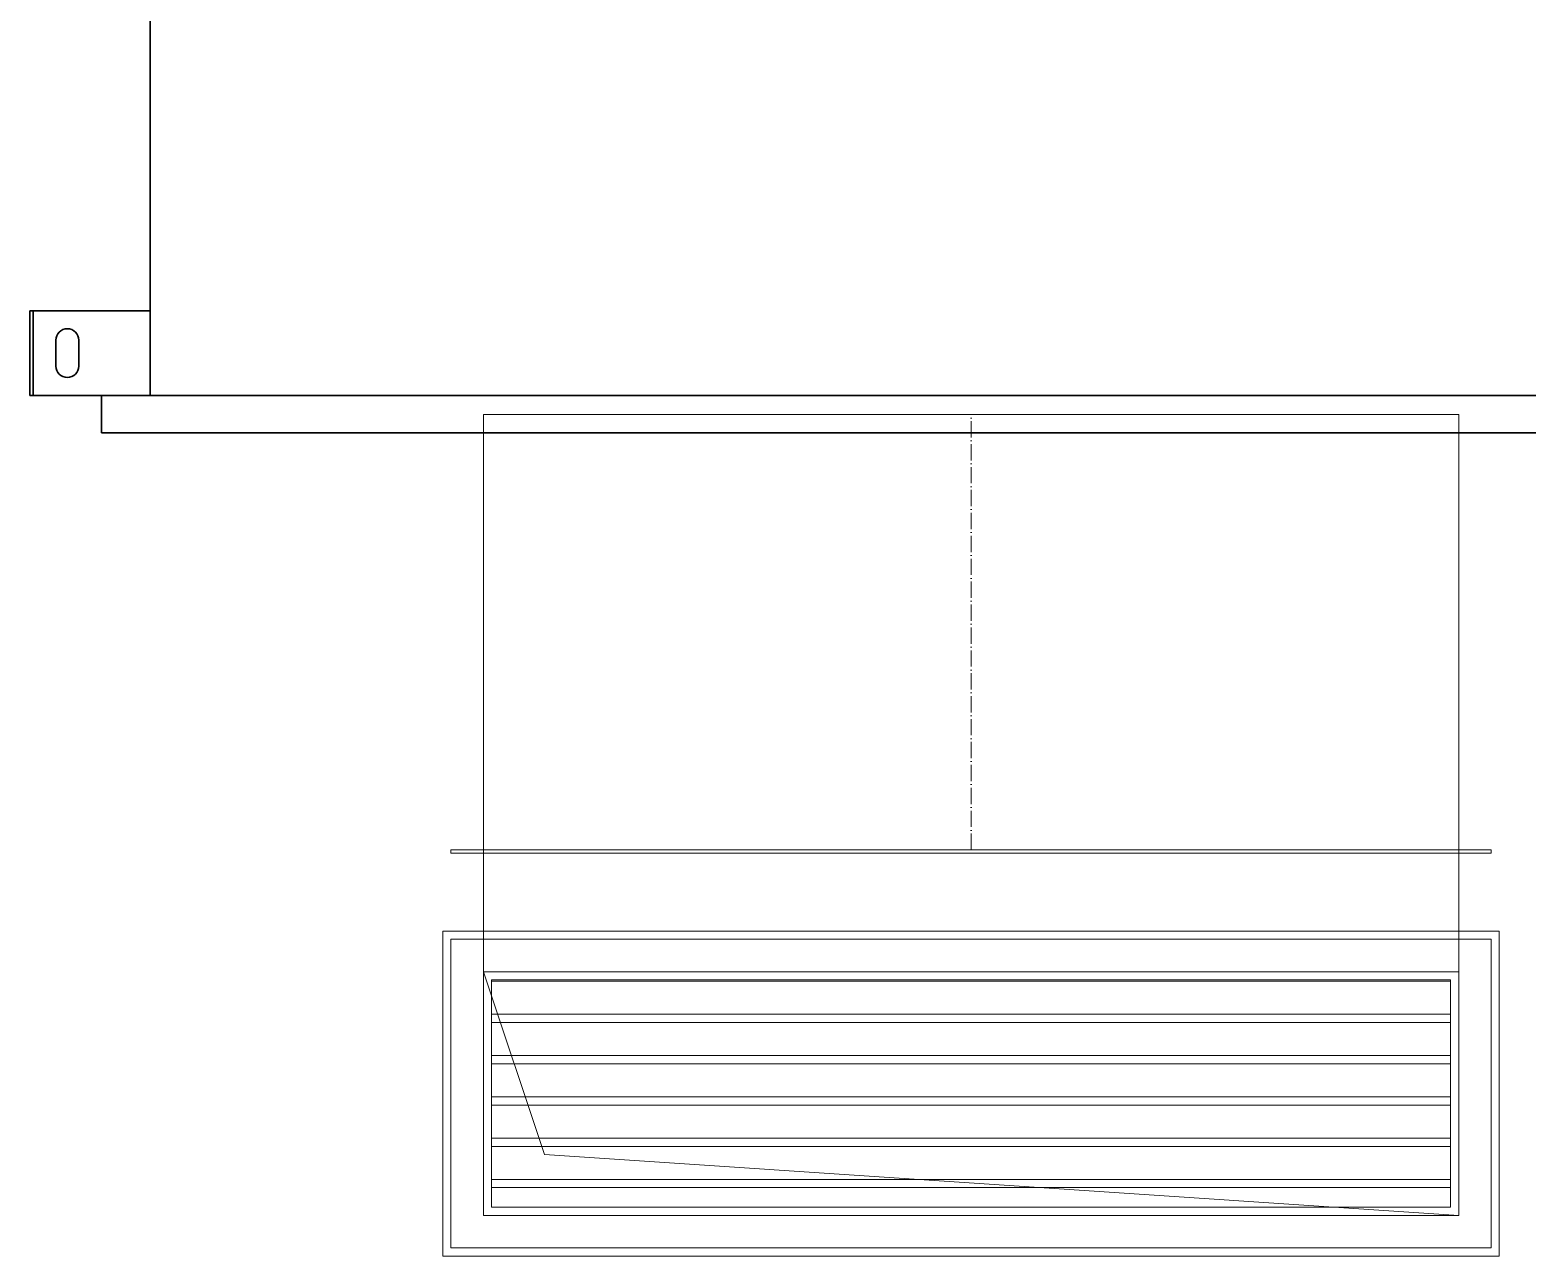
# Model space of a CAD drawing. Header units: millimetres. Extents: x -88595 to 880822, y -1054509 to -148035.
# Drawn here: x 186098 to 187019, y -245245 to -244491 of the extents above; entities that cross this region are included whole.
import ezdxf

# ---------------------------------------------------------------- set-up
doc = ezdxf.new("R2010")
doc.units = ezdxf.units.MM
doc.linetypes.add('$0$ADSK_Осевая', pattern=[14, 10, -2, 0, -2])
doc.layers.add('Воздуховоды', color=7, linetype='Continuous', lineweight=18)
doc.layers.add('Оборудование', color=7, linetype='Continuous', lineweight=18)

# ---------------------------------------------------------------- blocks, each defined once
blk = doc.blocks.new('$0$ADSK_Канальный блок кондиционера1 - AD242MJERAB-3267365-В_Координация_1 этаж ОВ3')
at = {"layer": 'Оборудование', "color": 150, "lineweight": 30, "true_color": 0x0080ff}
for p, q in [((-599, 0), (-599, -72)), ((-597, 0), (-599, 0)), ((-597, 0), (-599, 0)), ((-599, 0), (-599, -72)), ((-597, 0), (-596, 0)), ((-597, 0), (-525, 0)), ((-597, 0), (-597, -72)), ((-525, 0), (-596, 0)), ((505, 5), (-555, 5)), ((-555, 5), (505, 5)), ((-555, 5), (-555, 0)), ((-555, 5), (-555, 0)), ((505, 0), (-555, 0)), ((-555, 0), (505, 0)), ((525, 0), (-525, 0)), ((-525, 0), (525, 0)), ((-525, 0), (-525, -697)), ((-525, 0), (-525, -697)), ((-525, -72), (-525, 0)), ((-525, 0), (-525, -72)), ((505, 0), (505, 5)), ((505, 5), (505, 0)), ((525, -697), (525, 0)), ((525, 0), (525, -697)), ((525, 0), (597, 0)), ((596, 0), (525, 0)), ((525, -72), (525, 0)), ((525, 0), (525, -72)), ((596, 0), (597, 0)), ((599, 0), (597, 0)), ((599, 0), (597, 0)), ((597, 0), (597, -72)), ((599, -72), (599, 0)), ((599, 0), (599, -72)), ((-583, -54), (-583, -38)), ((-583, -38), (-583, -54)), ((-569, -38), (-569, -54)), ((-569, -54), (-569, -38)), ((569, -38), (569, -54)), ((569, -54), (569, -38)), ((583, -54), (583, -38)), ((583, -38), (583, -54)), ((-599, -72), (-597, -72)), ((-599, -72), (-597, -72)), ((-525, -72), (-597, -72)), ((-596, -72), (-597, -72)), ((-596, -72), (-525, -72)), ((525, -72), (596, -72)), ((597, -72), (525, -72)), ((597, -72), (596, -72)), ((597, -72), (599, -72)), ((597, -72), (599, -72)), ((615, -87), (525, -87)), ((525, -87), (525, -287)), ((525, -287), (525, -87)), ((525, -87), (615, -87)), ((615, -287), (615, -87)), ((615, -87), (615, -287)), ((525, -287), (615, -287)), ((615, -287), (525, -287)), ((550, -414.5), (525, -414.5)), ((525, -414.5), (525, -439.5)), ((525, -414.5), (525, -439.5)), ((550, -439.5), (550, -414.5)), ((550, -439.5), (550, -414.5)), ((525, -439.5), (550, -439.5)), ((582, -506.25), (525, -506.25)), ((525, -506.25), (525, -515.75)), ((525, -506.25), (525, -515.75)), ((582, -515.75), (582, -506.25)), ((582, -515.75), (582, -506.25)), ((525, -515.75), (582, -515.75)), ((582, -573.06), (525, -573.06)), ((525, -573.06), (525, -588.94)), ((525, -573.06), (525, -588.94)), ((582, -588.94), (582, -573.06)), ((582, -588.94), (582, -573.06)), ((525, -588.94), (582, -588.94)), ((-599, -645), (-599, -697)), ((-597, -645), (-599, -645)), ((-597, -645), (-599, -645)), ((-599, -645), (-599, -697)), ((-597, -645), (-596, -645)), ((-597, -645), (-525, -645)), ((-597, -645), (-597, -697)), ((-525, -645), (-596, -645)), ((-525, -645), (-525, -697)), ((-525, -697), (-525, -645)), ((525, -645), (597, -645)), ((596, -645), (525, -645)), ((525, -645), (525, -697)), ((525, -697), (525, -645)), ((596, -645), (597, -645)), ((599, -645), (597, -645)), ((599, -645), (597, -645)), ((597, -645), (597, -697)), ((599, -697), (599, -645)), ((599, -645), (599, -697)), ((-583, -679), (-583, -663)), ((-583, -663), (-583, -679)), ((-569, -663), (-569, -679)), ((-569, -679), (-569, -663)), ((569, -663), (569, -679)), ((569, -679), (569, -663)), ((583, -679), (583, -663)), ((583, -663), (583, -679)), ((-599, -697), (-597, -697)), ((-599, -697), (-597, -697)), ((-525, -697), (-597, -697)), ((-596, -697), (-597, -697)), ((-596, -697), (-525, -697)), ((505, -697), (-555, -697)), ((-555, -697), (505, -697)), ((-555, -697), (-555, -720)), ((-555, -697), (-555, -720)), ((525, -697), (-525, -697)), ((-525, -697), (525, -697)), ((505, -720), (505, -697)), ((505, -697), (505, -720)), ((525, -697), (596, -697)), ((597, -697), (525, -697)), ((597, -697), (596, -697)), ((597, -697), (599, -697)), ((597, -697), (599, -697)), ((505, -720), (-555, -720)), ((-555, -720), (505, -720))]:
    blk.add_line(p, q, dxfattribs=at)
for centre, start, end in [((-576, -38), 360, 180), ((-576, -38), 360, 180), ((576, -38), 0, 180), ((576, -38), 0, 180), ((-576, -54), 180, 0), ((-576, -54), 180, 360), ((576, -54), 180, 360), ((576, -54), 180, 0), ((-576, -663), 0, 180), ((-576, -663), 0, 180), ((576, -663), 0, 180), ((576, -663), 0, 180), ((-576, -679), 180, 0), ((-576, -679), 180, 0), ((576, -679), 180, 0), ((576, -679), 180, 0)]:
    blk.add_arc(centre, 7, start, end, dxfattribs=at)
blk = doc.blocks.new('$0$ADSK_Решетка вентиляционная жалюзийная_Приточная2 - Решетка приточная_Однорядная-4279701-В_Координация_1 этаж ОВ3')
at = {"layer": 'Воздуховоды', "lineweight": 9, "true_color": 0xffffff}
h = blk.add_hatch(dxfattribs=at)
h.set_pattern_fill('FP_24', style=0, pattern_type=2)
h.set_pattern_definition([(180, (-5799.85, 17717.073), (-3e-15, -25.4), [25.4, 0, 0, 0]), (180, (-5799.85, 17711.993), (-3e-15, -25.4), [25.4, 0, 0, 0])])
h.paths.add_polyline_path([(-6094.85, 17657.23), (-5504.85, 17657.23), (-5504.85, 17797.23), (-6094.85, 17797.23)])
at = {"layer": 'Воздуховоды', "color": 140, "true_color": 0x1bb3e4}
for p, q in [((-6124.85, 17627.23), (-6124.85, 17827.23)), ((-6124.85, 17827.23), (-5474.85, 17827.23)), ((-5474.85, 17827.23), (-6124.85, 17827.23)), ((-6124.85, 17827.23), (-6124.85, 17627.23)), ((-5474.85, 17827.23), (-5474.85, 17627.23)), ((-5474.85, 17627.23), (-5474.85, 17827.23)), ((-6099.85, 17652.23), (-6099.85, 17802.23)), ((-6099.85, 17802.23), (-5499.85, 17802.23)), ((-5499.85, 17802.23), (-6099.85, 17802.23)), ((-6099.85, 17802.23), (-6099.85, 17652.23)), ((-5504.85, 17797.23), (-6094.85, 17797.23)), ((-6094.85, 17797.23), (-6094.85, 17657.23)), ((-6094.85, 17657.23), (-6094.85, 17797.23)), ((-6094.85, 17797.23), (-5504.85, 17797.23)), ((-6094.85, 17657.23), (-6094.85, 17797.23)), ((-6094.85, 17797.23), (-5504.85, 17797.23)), ((-5504.85, 17797.23), (-6094.85, 17797.23)), ((-6094.85, 17797.23), (-6094.85, 17657.23)), ((-5504.85, 17657.23), (-5504.85, 17797.23)), ((-5504.85, 17797.23), (-5504.85, 17657.23)), ((-5504.85, 17797.23), (-5504.85, 17657.23)), ((-5504.85, 17657.23), (-5504.85, 17797.23)), ((-5499.85, 17802.23), (-5499.85, 17652.23)), ((-5499.85, 17652.23), (-5499.85, 17802.23)), ((-6094.85, 17657.23), (-5504.85, 17657.23)), ((-5504.85, 17657.23), (-6094.85, 17657.23)), ((-5504.85, 17657.23), (-6094.85, 17657.23)), ((-6094.85, 17657.23), (-5504.85, 17657.23)), ((-5499.85, 17652.23), (-6099.85, 17652.23)), ((-6099.85, 17652.23), (-5499.85, 17652.23)), ((-5474.85, 17627.23), (-6124.85, 17627.23)), ((-6124.85, 17627.23), (-5474.85, 17627.23))]:
    blk.add_line(p, q, dxfattribs=at)
blk = doc.blocks.new('$0$ADSK_Отвод_Прямоугольный1 - Стандарт-4055408-В_Координация_1 этаж ОВ3')
at = {"layer": 'Воздуховоды', "color": 140, "true_color": 0x1bb3e4}
for p, q in [((-5479.85, 17877.23), (-6119.85, 17877.23)), ((-6119.85, 17877.23), (-5479.85, 17877.23)), ((-6119.85, 17875.23), (-6119.85, 17877.23)), ((-6119.85, 17875.23), (-6119.85, 17877.23)), ((-5479.85, 17875.23), (-6119.85, 17875.23)), ((-6119.85, 17875.23), (-5479.85, 17875.23)), ((-6099.85, 17877.23), (-6099.85, 17852.23)), ((-5499.85, 17877.23), (-6099.85, 17877.23)), ((-6099.85, 17877.23), (-5499.85, 17877.23)), ((-6099.85, 17852.23), (-6099.85, 17877.23)), ((-5499.85, 17877.23), (-6099.85, 17877.23)), ((-6099.85, 17877.23), (-5499.85, 17877.23)), ((-6099.85, 17875.23), (-6099.85, 17877.23)), ((-6099.85, 17875.23), (-6099.85, 17877.23)), ((-5499.85, 17875.23), (-6099.85, 17875.23)), ((-6099.85, 17875.23), (-5499.85, 17875.23)), ((-5499.85, 17877.23), (-5499.85, 17852.23)), ((-5499.85, 17852.23), (-5499.85, 17877.23)), ((-5499.85, 17877.23), (-5499.85, 17875.23)), ((-5499.85, 17875.23), (-5499.85, 17877.23)), ((-5479.85, 17877.23), (-5479.85, 17875.23)), ((-5479.85, 17875.23), (-5479.85, 17877.23)), ((-6099.85, 17852.23), (-6099.85, 17802.23)), ((-6099.85, 17852.23), (-6099.85, 17652.23)), ((-5499.85, 17802.23), (-5499.85, 17852.23)), ((-5499.85, 17852.23), (-5499.85, 17652.23)), ((-5479.85, 17822.23), (-6119.85, 17822.23)), ((-6119.85, 17822.23), (-6119.85, 17632.23)), ((-6119.85, 17632.23), (-6119.85, 17822.23)), ((-6119.85, 17822.23), (-5479.85, 17822.23)), ((-5479.85, 17632.23), (-5479.85, 17822.23)), ((-5479.85, 17822.23), (-5479.85, 17632.23)), ((-6099.85, 17802.23), (-6099.85, 17652.23)), ((-6099.85, 17802.23), (-5499.85, 17802.23)), ((-6099.85, 17652.23), (-6099.85, 17802.23)), ((-6099.85, 17802.23), (-5499.85, 17802.23)), ((-5499.85, 17802.23), (-6099.85, 17802.23)), ((-6099.85, 17802.23), (-6099.85, 17652.23)), ((-5499.85, 17652.23), (-5499.85, 17802.23)), ((-5499.85, 17802.23), (-5499.85, 17652.23)), ((-5499.85, 17652.23), (-5499.85, 17802.23)), ((-6099.85, 17652.23), (-5499.85, 17652.23)), ((-5499.85, 17652.23), (-6099.85, 17652.23)), ((-5499.85, 17652.23), (-6099.85, 17652.23)), ((-6099.85, 17652.23), (-5499.85, 17652.23)), ((-6119.85, 17632.23), (-5479.85, 17632.23)), ((-5479.85, 17632.23), (-6119.85, 17632.23))]:
    blk.add_line(p, q, dxfattribs=at)

msp = doc.modelspace()

# ---------------------------------------------------------------- linework, layer by layer
at = {"layer": 'Воздуховоды', "color": 140, "true_color": 0x1bb3e4}
for p, q in [((186376.82, -244727.5), (186976.82, -244727.5)), ((186376.82, -244995.5), (186376.82, -244727.5)), ((186976.82, -244727.5), (186976.82, -244995.5)), ((186376.82, -244995.5), (186976.82, -244995.5)), ((186976.82, -245070.5), (186376.82, -245070.5)), ((186376.82, -245070.5), (186376.82, -245220.5)), ((186376.82, -245070.5), (186414.32, -245183)), ((186976.82, -245220.5), (186976.82, -245070.5)), ((186976.82, -245220.5), (186414.32, -245183)), ((186376.82, -245220.5), (186976.82, -245220.5))]:
    msp.add_line(p, q, dxfattribs=at)
at = {"layer": 'Воздуховоды', "color": 140, "linetype": '$0$ADSK_Осевая', "true_color": 0x1bb3e4}
msp.add_line((186676.82, -244995.5), (186676.82, -244727.5), dxfattribs=at)

# ---------------------------------------------------------------- block references
at = {"layer": 'Воздуховоды', "color": 140, "true_color": 0x1bb3e4}
for name in ['$0$ADSK_Отвод_Прямоугольный1 - Стандарт-4055408-В_Координация_1 этаж ОВ3', '$0$ADSK_Решетка вентиляционная жалюзийная_Приточная2 - Решетка приточная_Однорядная-4279701-В_Координация_1 этаж ОВ3']:
    msp.add_blockref(name, (192476.67, -262872.73), dxfattribs=at)
at = {"layer": 'Оборудование', "color": 150, "lineweight": 30, "true_color": 0x0080ff}
msp.add_blockref('$0$ADSK_Канальный блок кондиционера1 - AD242MJERAB-3267365-В_Координация_1 этаж ОВ3', (186696.82, -244018.77), dxfattribs=at)

doc.saveas('drawing.dxf')
